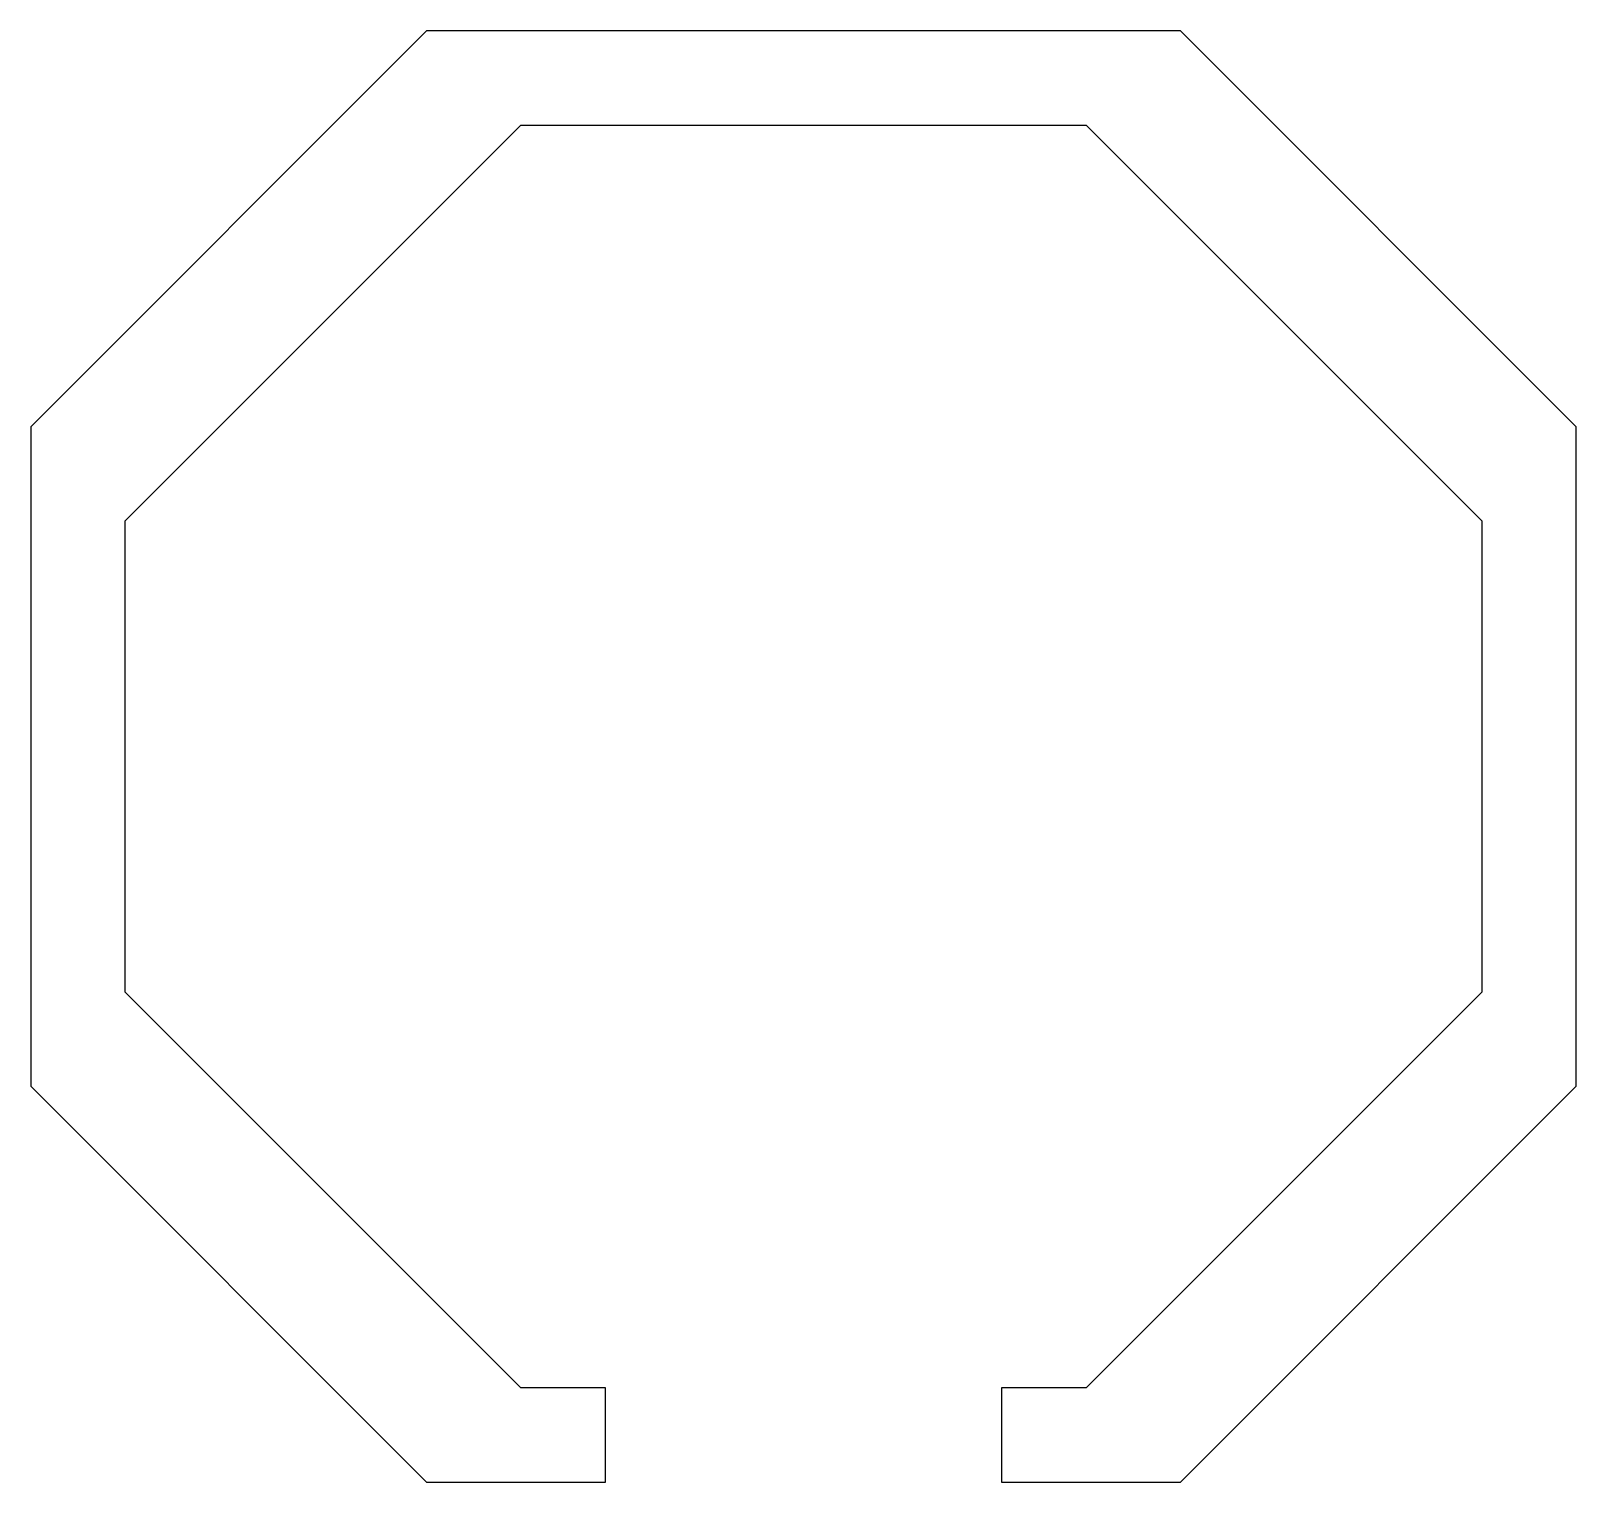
# Model space of a CAD drawing. Header units: millimetres. Extents: x -82 to 82, y -82 to 72.
import ezdxf

# ---------------------------------------------------------------- set-up
doc = ezdxf.new("R2010")
doc.units = ezdxf.units.MM
doc.layers.add('CUT', color=7, linetype='Continuous')

msp = doc.modelspace()

# ---------------------------------------------------------------- linework, layer by layer
at = {"layer": 'CUT'}
for p, q in [((-40, 71.54), (-82, 29.54)), ((40, 71.54), (-40, 71.54)), ((82, 29.54), (40, 71.54)), ((-72, 19.54), (-30, 61.54)), ((-30, 61.54), (30, 61.54)), ((30, 61.54), (72, 19.54)), ((-82, 29.54), (-82, -40.46)), ((82, -40.46), (82, 29.54)), ((-72, -30.46), (-72, 19.54)), ((72, 19.54), (72, -30.46)), ((-30, -72.46), (-72, -30.46)), ((72, -30.46), (30, -72.46)), ((-82, -40.46), (-40, -82.46)), ((40, -82.46), (82, -40.46)), ((-21, -72.46), (-30, -72.46)), ((-21, -82.46), (-21, -72.46)), ((21, -72.46), (21, -82.46)), ((30, -72.46), (21, -72.46)), ((-40, -82.46), (-21, -82.46)), ((21, -82.46), (40, -82.46))]:
    msp.add_line(p, q, dxfattribs=at)

doc.saveas('drawing.dxf')
